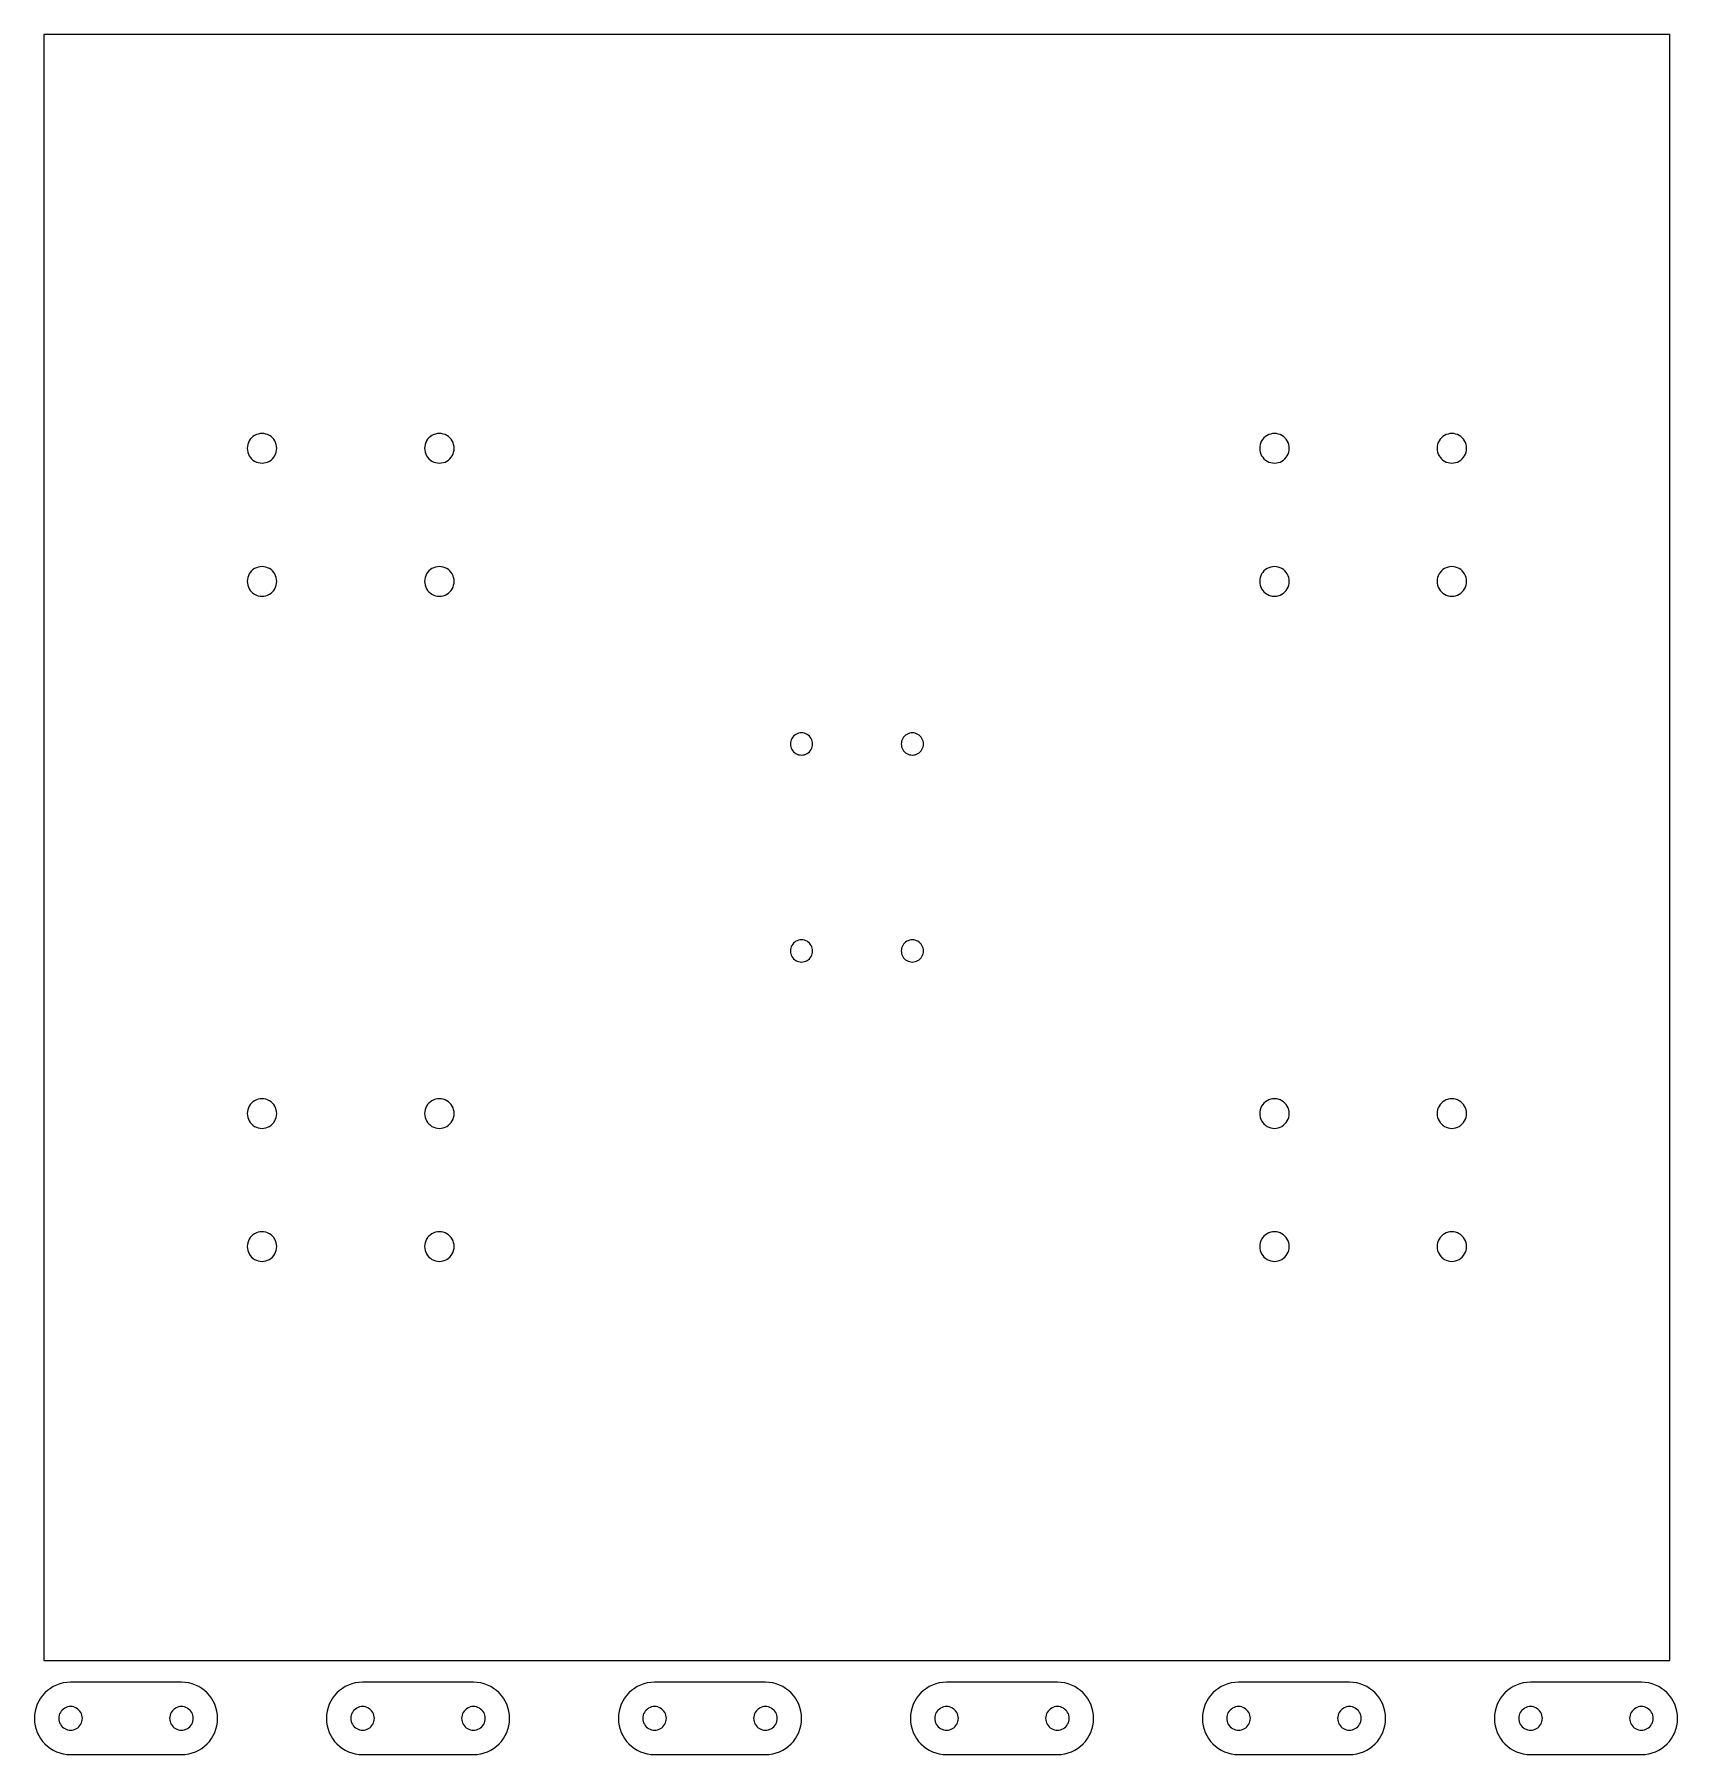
# Model space of a CAD drawing. Extents: x 9 to 231, y 8 to 241.
import ezdxf

# ---------------------------------------------------------------- set-up
doc = ezdxf.new("R2010")
doc.units = 0
doc.layers.add('Layer_1', color=7, linetype='CONTINUOUS')

msp = doc.modelspace()

# ---------------------------------------------------------------- linework, layer by layer
at = {"layer": 'Layer_1', "color": 7}
for p, q in [((230.146033, 240.628574), (10.146033, 240.628574)), ((10.146033, 240.628574), (10.146033, 20.628571)), ((230.146033, 20.628571), (230.146033, 240.628574)), ((41.646032, 184.628576), (41.646032, 184.628576)), ((65.646032, 184.628576), (65.646032, 184.628576)), ((178.646032, 184.628576), (178.646032, 184.628576)), ((202.646032, 184.628576), (202.646032, 184.628576)), ((41.646032, 166.628575), (41.646032, 166.628575)), ((65.646032, 166.628575), (65.646032, 166.628575)), ((178.646032, 166.628575), (178.646032, 166.628575)), ((202.646032, 166.628575), (202.646032, 166.628575)), ((114.146033, 144.628577), (114.146033, 144.628577)), ((129.146033, 144.628577), (129.146033, 144.628577)), ((114.146033, 116.628577), (114.146033, 116.628577)), ((129.146033, 116.628577), (129.146033, 116.628577)), ((41.646032, 94.628564), (41.646032, 94.628564)), ((65.646032, 94.628564), (65.646032, 94.628564)), ((178.646032, 94.628564), (178.646032, 94.628564)), ((202.646032, 94.628564), (202.646032, 94.628564)), ((41.646032, 76.628572), (41.646032, 76.628572)), ((65.646032, 76.628572), (65.646032, 76.628572)), ((178.646032, 76.628572), (178.646032, 76.628572)), ((202.646032, 76.628572), (202.646032, 76.628572)), ((10.146033, 20.628571), (230.146033, 20.628571)), ((28.743156, 17.699688), (13.743155, 17.699688)), ((68.254266, 17.699688), (53.254265, 17.699688)), ((107.765377, 17.699688), (92.765376, 17.699688)), ((147.276488, 17.699688), (132.276487, 17.699688)), ((186.7876, 17.699688), (171.787598, 17.699688)), ((226.298711, 17.699688), (211.29871, 17.699688)), ((15.343155, 12.79969), (15.343155, 12.79969)), ((30.343155, 12.79969), (30.343155, 12.79969)), ((54.854266, 12.79969), (54.854266, 12.79969)), ((69.854266, 12.79969), (69.854266, 12.79969)), ((94.365377, 12.79969), (94.365377, 12.79969)), ((109.365377, 12.79969), (109.365377, 12.79969)), ((133.876488, 12.79969), (133.876488, 12.79969)), ((148.876488, 12.79969), (148.876488, 12.79969)), ((173.387599, 12.79969), (173.387599, 12.79969)), ((188.387599, 12.79969), (188.387599, 12.79969)), ((212.89871, 12.79969), (212.89871, 12.79969)), ((227.89871, 12.79969), (227.89871, 12.79969)), ((13.743155, 7.899691), (28.743156, 7.899691)), ((53.254265, 7.899691), (68.254266, 7.899691)), ((92.765376, 7.899691), (107.765377, 7.899691)), ((132.276487, 7.899691), (147.276488, 7.899691)), ((171.787598, 7.899691), (186.7876, 7.899691)), ((211.29871, 7.899691), (226.298711, 7.899691))]:
    msp.add_line(p, q, dxfattribs=at)
for points in [[(38.645382, 186.362505), (38.02625, 186.004738), (37.645228, 185.343644), (37.646034, 184.628576)], [(40.646684, 186.362505), (40.027551, 186.720272), (39.264515, 186.720272), (38.645382, 186.362505)], [(41.646032, 184.628576), (41.646838, 185.343644), (41.265816, 186.004738), (40.646684, 186.362505)], [(62.645382, 186.362505), (62.02625, 186.004738), (61.645228, 185.343644), (61.646034, 184.628576)], [(64.646684, 186.362505), (64.027551, 186.720272), (63.264515, 186.720272), (62.645382, 186.362505)], [(65.646032, 184.628576), (65.646838, 185.343644), (65.265816, 186.004738), (64.646684, 186.362505)], [(175.645382, 186.362505), (175.026249, 186.004738), (174.645228, 185.343644), (174.646034, 184.628576)], [(177.646683, 186.362505), (177.027551, 186.720272), (176.264515, 186.720272), (175.645382, 186.362505)], [(178.646032, 184.628576), (178.646838, 185.343644), (178.265816, 186.004738), (177.646683, 186.362505)], [(199.645382, 186.362505), (199.026249, 186.004738), (198.645228, 185.343644), (198.646034, 184.628576)], [(201.646683, 186.362505), (201.027551, 186.720272), (200.264515, 186.720272), (199.645382, 186.362505)], [(202.646032, 184.628576), (202.646837, 185.343644), (202.265816, 186.004738), (201.646683, 186.362505)], [(37.646034, 184.628576), (37.645228, 183.913508), (38.02625, 183.252414), (38.645382, 182.894647)], [(40.646684, 182.894647), (41.265816, 183.252414), (41.646838, 183.913508), (41.646032, 184.628576)], [(61.646034, 184.628576), (61.645228, 183.913508), (62.02625, 183.252414), (62.645382, 182.894647)], [(64.646684, 182.894647), (65.265816, 183.252414), (65.646838, 183.913508), (65.646032, 184.628576)], [(174.646034, 184.628576), (174.645228, 183.913508), (175.026249, 183.252414), (175.645382, 182.894647)], [(177.646683, 182.894647), (178.265816, 183.252414), (178.646838, 183.913508), (178.646032, 184.628576)], [(198.646034, 184.628576), (198.645228, 183.913508), (199.026249, 183.252414), (199.645382, 182.894647)], [(201.646683, 182.894647), (202.265816, 183.252414), (202.646837, 183.913508), (202.646032, 184.628576)], [(38.645382, 182.894647), (39.264515, 182.53688), (40.027551, 182.53688), (40.646684, 182.894647)], [(62.645382, 182.894647), (63.264515, 182.53688), (64.027551, 182.53688), (64.646684, 182.894647)], [(175.645382, 182.894647), (176.264515, 182.53688), (177.027551, 182.53688), (177.646683, 182.894647)], [(199.645382, 182.894647), (200.264515, 182.53688), (201.027551, 182.53688), (201.646683, 182.894647)], [(38.645382, 168.362504), (38.02625, 168.004738), (37.645228, 167.343643), (37.646034, 166.628575)], [(40.646684, 168.362504), (40.027551, 168.720271), (39.264515, 168.720271), (38.645382, 168.362504)], [(41.646032, 166.628575), (41.646838, 167.343643), (41.265816, 168.004738), (40.646684, 168.362504)], [(62.645382, 168.362504), (62.02625, 168.004738), (61.645228, 167.343643), (61.646034, 166.628575)], [(64.646684, 168.362504), (64.027551, 168.720271), (63.264515, 168.720271), (62.645382, 168.362504)], [(65.646032, 166.628575), (65.646838, 167.343643), (65.265816, 168.004738), (64.646684, 168.362504)], [(175.645382, 168.362504), (175.026249, 168.004738), (174.645228, 167.343643), (174.646034, 166.628575)], [(177.646683, 168.362504), (177.027551, 168.720271), (176.264515, 168.720271), (175.645382, 168.362504)], [(178.646032, 166.628575), (178.646838, 167.343643), (178.265816, 168.004738), (177.646683, 168.362504)], [(199.645382, 168.362504), (199.026249, 168.004738), (198.645228, 167.343643), (198.646034, 166.628575)], [(201.646683, 168.362504), (201.027551, 168.720271), (200.264515, 168.720271), (199.645382, 168.362504)], [(202.646032, 166.628575), (202.646837, 167.343643), (202.265816, 168.004738), (201.646683, 168.362504)], [(37.646034, 166.628575), (37.645228, 165.913508), (38.02625, 165.252413), (38.645382, 164.894646)], [(40.646684, 164.894646), (41.265816, 165.252413), (41.646838, 165.913508), (41.646032, 166.628575)], [(61.646034, 166.628575), (61.645228, 165.913508), (62.02625, 165.252413), (62.645382, 164.894646)], [(64.646684, 164.894646), (65.265816, 165.252413), (65.646838, 165.913508), (65.646032, 166.628575)], [(174.646034, 166.628575), (174.645228, 165.913508), (175.026249, 165.252413), (175.645382, 164.894646)], [(177.646683, 164.894646), (178.265816, 165.252413), (178.646838, 165.913508), (178.646032, 166.628575)], [(198.646034, 166.628575), (198.645228, 165.913508), (199.026249, 165.252413), (199.645382, 164.894646)], [(201.646683, 164.894646), (202.265816, 165.252413), (202.646837, 165.913508), (202.646032, 166.628575)], [(38.645382, 164.894646), (39.264515, 164.53688), (40.027551, 164.53688), (40.646684, 164.894646)], [(62.645382, 164.894646), (63.264515, 164.53688), (64.027551, 164.53688), (64.646684, 164.894646)], [(175.645382, 164.894646), (176.264515, 164.53688), (177.027551, 164.53688), (177.646683, 164.894646)], [(199.645382, 164.894646), (200.264515, 164.53688), (201.027551, 164.53688), (201.646683, 164.894646)], [(111.895845, 145.928157), (111.431648, 145.660064), (111.1458, 145.16463), (111.146033, 144.628577)], [(111.146033, 144.628577), (111.1458, 144.092524), (111.431648, 143.59709), (111.895845, 143.328997)], [(113.396221, 145.928157), (112.932024, 146.196251), (112.360042, 146.196251), (111.895845, 145.928157)], [(114.146033, 144.628577), (114.146265, 145.16463), (113.860418, 145.660064), (113.396221, 145.928157)], [(113.396221, 143.328997), (113.860418, 143.59709), (114.146265, 144.092524), (114.146033, 144.628577)], [(126.895845, 145.928157), (126.431648, 145.660064), (126.145801, 145.16463), (126.146033, 144.628577)], [(126.146033, 144.628577), (126.145801, 144.092524), (126.431648, 143.59709), (126.895845, 143.328997)], [(128.396221, 145.928157), (127.932024, 146.196251), (127.360042, 146.196251), (126.895845, 145.928157)], [(129.146033, 144.628577), (129.146266, 145.16463), (128.860418, 145.660064), (128.396221, 145.928157)], [(128.396221, 143.328997), (128.860418, 143.59709), (129.146266, 144.092524), (129.146033, 144.628577)], [(111.895845, 143.328997), (112.360042, 143.060903), (112.932024, 143.060903), (113.396221, 143.328997)], [(126.895845, 143.328997), (127.360042, 143.060903), (127.932024, 143.060903), (128.396221, 143.328997)], [(111.895845, 117.928157), (111.431648, 117.660063), (111.1458, 117.16463), (111.146033, 116.628577)], [(111.146033, 116.628577), (111.1458, 116.092523), (111.431648, 115.59709), (111.895845, 115.328996)], [(113.396221, 117.928157), (112.932024, 118.196251), (112.360042, 118.196251), (111.895845, 117.928157)], [(114.146033, 116.628577), (114.146265, 117.16463), (113.860418, 117.660063), (113.396221, 117.928157)], [(113.396221, 115.328996), (113.860418, 115.59709), (114.146265, 116.092523), (114.146033, 116.628577)], [(126.895845, 117.928157), (126.431648, 117.660063), (126.145801, 117.16463), (126.146033, 116.628577)], [(126.146033, 116.628577), (126.145801, 116.092523), (126.431648, 115.59709), (126.895845, 115.328996)], [(128.396221, 117.928157), (127.932024, 118.196251), (127.360042, 118.196251), (126.895845, 117.928157)], [(129.146033, 116.628577), (129.146266, 117.16463), (128.860418, 117.660063), (128.396221, 117.928157)], [(128.396221, 115.328996), (128.860418, 115.59709), (129.146266, 116.092523), (129.146033, 116.628577)], [(111.895845, 115.328996), (112.360042, 115.060902), (112.932024, 115.060902), (113.396221, 115.328996)], [(126.895845, 115.328996), (127.360042, 115.060902), (127.932024, 115.060902), (128.396221, 115.328996)], [(38.645382, 96.362493), (38.02625, 96.004726), (37.645228, 95.343632), (37.646034, 94.628564)], [(40.646684, 96.362493), (40.027551, 96.72026), (39.264515, 96.72026), (38.645382, 96.362493)], [(41.646032, 94.628564), (41.646838, 95.343632), (41.265816, 96.004726), (40.646684, 96.362493)], [(62.645382, 96.362493), (62.02625, 96.004726), (61.645228, 95.343632), (61.646034, 94.628564)], [(64.646684, 96.362493), (64.027551, 96.72026), (63.264515, 96.72026), (62.645382, 96.362493)], [(65.646032, 94.628564), (65.646838, 95.343632), (65.265816, 96.004726), (64.646684, 96.362493)], [(175.645382, 96.362493), (175.026249, 96.004726), (174.645228, 95.343632), (174.646034, 94.628564)], [(177.646683, 96.362493), (177.027551, 96.72026), (176.264515, 96.72026), (175.645382, 96.362493)], [(178.646032, 94.628564), (178.646838, 95.343632), (178.265816, 96.004726), (177.646683, 96.362493)], [(199.645382, 96.362493), (199.026249, 96.004726), (198.645228, 95.343632), (198.646034, 94.628564)], [(201.646683, 96.362493), (201.027551, 96.72026), (200.264515, 96.72026), (199.645382, 96.362493)], [(202.646032, 94.628564), (202.646837, 95.343632), (202.265816, 96.004726), (201.646683, 96.362493)], [(37.646034, 94.628564), (37.645228, 93.913496), (38.02625, 93.252402), (38.645382, 92.894635)], [(40.646684, 92.894635), (41.265816, 93.252402), (41.646838, 93.913496), (41.646032, 94.628564)], [(61.646034, 94.628564), (61.645228, 93.913496), (62.02625, 93.252402), (62.645382, 92.894635)], [(64.646684, 92.894635), (65.265816, 93.252402), (65.646838, 93.913496), (65.646032, 94.628564)], [(174.646034, 94.628564), (174.645228, 93.913496), (175.026249, 93.252402), (175.645382, 92.894635)], [(177.646683, 92.894635), (178.265816, 93.252402), (178.646838, 93.913496), (178.646032, 94.628564)], [(198.646034, 94.628564), (198.645228, 93.913496), (199.026249, 93.252402), (199.645382, 92.894635)], [(201.646683, 92.894635), (202.265816, 93.252402), (202.646837, 93.913496), (202.646032, 94.628564)], [(38.645382, 92.894635), (39.264515, 92.536868), (40.027551, 92.536868), (40.646684, 92.894635)], [(62.645382, 92.894635), (63.264515, 92.536868), (64.027551, 92.536868), (64.646684, 92.894635)], [(175.645382, 92.894635), (176.264515, 92.536868), (177.027551, 92.536868), (177.646683, 92.894635)], [(199.645382, 92.894635), (200.264515, 92.536868), (201.027551, 92.536868), (201.646683, 92.894635)], [(38.645382, 78.362501), (38.02625, 78.004734), (37.645228, 77.343639), (37.646034, 76.628572)], [(40.646684, 78.362501), (40.027551, 78.720267), (39.264515, 78.720267), (38.645382, 78.362501)], [(41.646032, 76.628572), (41.646838, 77.343639), (41.265816, 78.004734), (40.646684, 78.362501)], [(62.645382, 78.362501), (62.02625, 78.004734), (61.645228, 77.343639), (61.646034, 76.628572)], [(64.646684, 78.362501), (64.027551, 78.720267), (63.264515, 78.720267), (62.645382, 78.362501)], [(65.646032, 76.628572), (65.646838, 77.343639), (65.265816, 78.004734), (64.646684, 78.362501)], [(175.645382, 78.362501), (175.026249, 78.004734), (174.645228, 77.343639), (174.646034, 76.628572)], [(177.646683, 78.362501), (177.027551, 78.720267), (176.264515, 78.720267), (175.645382, 78.362501)], [(178.646032, 76.628572), (178.646838, 77.343639), (178.265816, 78.004734), (177.646683, 78.362501)], [(199.645382, 78.362501), (199.026249, 78.004734), (198.645228, 77.343639), (198.646034, 76.628572)], [(201.646683, 78.362501), (201.027551, 78.720267), (200.264515, 78.720267), (199.645382, 78.362501)], [(202.646032, 76.628572), (202.646837, 77.343639), (202.265816, 78.004734), (201.646683, 78.362501)], [(37.646034, 76.628572), (37.645228, 75.913504), (38.02625, 75.252409), (38.645382, 74.894643)], [(38.645382, 74.894643), (39.264515, 74.536876), (40.027551, 74.536876), (40.646684, 74.894643)], [(40.646684, 74.894643), (41.265816, 75.252409), (41.646838, 75.913504), (41.646032, 76.628572)], [(61.646034, 76.628572), (61.645228, 75.913504), (62.02625, 75.252409), (62.645382, 74.894643)], [(62.645382, 74.894643), (63.264515, 74.536876), (64.027551, 74.536876), (64.646684, 74.894643)], [(64.646684, 74.894643), (65.265816, 75.252409), (65.646838, 75.913504), (65.646032, 76.628572)], [(174.646034, 76.628572), (174.645228, 75.913504), (175.026249, 75.252409), (175.645382, 74.894643)], [(175.645382, 74.894643), (176.264515, 74.536876), (177.027551, 74.536876), (177.646683, 74.894643)], [(177.646683, 74.894643), (178.265816, 75.252409), (178.646838, 75.913504), (178.646032, 76.628572)], [(198.646034, 76.628572), (198.645228, 75.913504), (199.026249, 75.252409), (199.645382, 74.894643)], [(199.645382, 74.894643), (200.264515, 74.536876), (201.027551, 74.536876), (201.646683, 74.894643)], [(201.646683, 74.894643), (202.265816, 75.252409), (202.646837, 75.913504), (202.646032, 76.628572)], [(13.743155, 17.699688), (11.038412, 17.697636), (8.846873, 15.504433), (8.846873, 12.79969)], [(33.639437, 12.79969), (33.639437, 15.504433), (31.447898, 17.697636), (28.743156, 17.699688)], [(53.254265, 17.699688), (50.549523, 17.697636), (48.357984, 15.504433), (48.357984, 12.79969)], [(73.150548, 12.79969), (73.150548, 15.504433), (70.959009, 17.697636), (68.254266, 17.699688)], [(92.765376, 17.699688), (90.060634, 17.697636), (87.869095, 15.504433), (87.869095, 12.79969)], [(112.661659, 12.79969), (112.661659, 15.504433), (110.47012, 17.697636), (107.765377, 17.699688)], [(132.276487, 17.699688), (129.571745, 17.697636), (127.380206, 15.504433), (127.380206, 12.79969)], [(152.17277, 12.79969), (152.17277, 15.504433), (149.981231, 17.697636), (147.276488, 17.699688)], [(171.787598, 17.699688), (169.082856, 17.697636), (166.891317, 15.504433), (166.891317, 12.79969)], [(191.683881, 12.79969), (191.683881, 15.504433), (189.492342, 17.697636), (186.7876, 17.699688)], [(211.29871, 17.699688), (208.593967, 17.697636), (206.402428, 15.504433), (206.402428, 12.79969)], [(231.194992, 12.79969), (231.194992, 15.504433), (229.003453, 17.697636), (226.298711, 17.699688)], [(12.943155, 14.18533), (12.448113, 13.899518), (12.143155, 13.371315), (12.143155, 12.79969)], [(14.543155, 14.18533), (14.048113, 14.471143), (13.438197, 14.471143), (12.943155, 14.18533)], [(15.343155, 12.79969), (15.343155, 13.371315), (15.038197, 13.899518), (14.543155, 14.18533)], [(27.943155, 14.18533), (27.448113, 13.899518), (27.143155, 13.371315), (27.143155, 12.79969)], [(29.543155, 14.18533), (29.048113, 14.471143), (28.438197, 14.471143), (27.943155, 14.18533)], [(30.343155, 12.79969), (30.343155, 13.371315), (30.038197, 13.899518), (29.543155, 14.18533)], [(52.454266, 14.18533), (51.959224, 13.899518), (51.654266, 13.371315), (51.654266, 12.79969)], [(54.054266, 14.18533), (53.559224, 14.471143), (52.949307, 14.471143), (52.454266, 14.18533)], [(54.854266, 12.79969), (54.854266, 13.371315), (54.549307, 13.899518), (54.054266, 14.18533)], [(67.454266, 14.18533), (66.959224, 13.899518), (66.654266, 13.371315), (66.654266, 12.79969)], [(69.054266, 14.18533), (68.559224, 14.471143), (67.949307, 14.471143), (67.454266, 14.18533)], [(69.854266, 12.79969), (69.854266, 13.371315), (69.549307, 13.899518), (69.054266, 14.18533)], [(91.965377, 14.18533), (91.470335, 13.899518), (91.165377, 13.371315), (91.165377, 12.79969)], [(93.565377, 14.18533), (93.070335, 14.471143), (92.460419, 14.471143), (91.965377, 14.18533)], [(94.365377, 12.79969), (94.365377, 13.371315), (94.060418, 13.899518), (93.565377, 14.18533)], [(106.965377, 14.18533), (106.470335, 13.899518), (106.165377, 13.371315), (106.165377, 12.79969)], [(108.565377, 14.18533), (108.070335, 14.471143), (107.460418, 14.471143), (106.965377, 14.18533)], [(109.365377, 12.79969), (109.365377, 13.371315), (109.060418, 13.899518), (108.565377, 14.18533)], [(131.476488, 14.18533), (130.981446, 13.899518), (130.676488, 13.371315), (130.676488, 12.79969)], [(133.076488, 14.18533), (132.581446, 14.471143), (131.97153, 14.471143), (131.476488, 14.18533)], [(133.876488, 12.79969), (133.876488, 13.371315), (133.57153, 13.899518), (133.076488, 14.18533)], [(146.476488, 14.18533), (145.981446, 13.899518), (145.676488, 13.371315), (145.676488, 12.79969)], [(148.076488, 14.18533), (147.581446, 14.471143), (146.97153, 14.471143), (146.476488, 14.18533)], [(148.876488, 12.79969), (148.876488, 13.371315), (148.571529, 13.899518), (148.076488, 14.18533)], [(170.987599, 14.18533), (170.492557, 13.899518), (170.187599, 13.371315), (170.187599, 12.79969)], [(172.587599, 14.18533), (172.092557, 14.471143), (171.482641, 14.471143), (170.987599, 14.18533)], [(173.387599, 12.79969), (173.387599, 13.371315), (173.082641, 13.899518), (172.587599, 14.18533)], [(185.987599, 14.18533), (185.492557, 13.899518), (185.187599, 13.371315), (185.187599, 12.79969)], [(187.587599, 14.18533), (187.092557, 14.471143), (186.482641, 14.471143), (185.987599, 14.18533)], [(188.387599, 12.79969), (188.387599, 13.371315), (188.082641, 13.899518), (187.587599, 14.18533)], [(210.49871, 14.18533), (210.003668, 13.899518), (209.69871, 13.371315), (209.69871, 12.79969)], [(212.09871, 14.18533), (211.603668, 14.471143), (210.993752, 14.471143), (210.49871, 14.18533)], [(212.89871, 12.79969), (212.89871, 13.371315), (212.593752, 13.899518), (212.09871, 14.18533)], [(225.49871, 14.18533), (225.003668, 13.899518), (224.69871, 13.371315), (224.69871, 12.79969)], [(227.09871, 14.18533), (226.603668, 14.471143), (225.993752, 14.471143), (225.49871, 14.18533)], [(227.89871, 12.79969), (227.89871, 13.371315), (227.593752, 13.899518), (227.09871, 14.18533)], [(8.846873, 12.79969), (8.846873, 10.094947), (11.038412, 7.901744), (13.743155, 7.899691)], [(12.143155, 12.79969), (12.143155, 12.228065), (12.448113, 11.699862), (12.943155, 11.414049)], [(14.543155, 11.414049), (15.038197, 11.699862), (15.343155, 12.228065), (15.343155, 12.79969)], [(27.143155, 12.79969), (27.143155, 12.228065), (27.448113, 11.699862), (27.943155, 11.414049)], [(28.743156, 7.899691), (31.447898, 7.901744), (33.639437, 10.094947), (33.639437, 12.79969)], [(29.543155, 11.414049), (30.038197, 11.699862), (30.343155, 12.228065), (30.343155, 12.79969)], [(48.357984, 12.79969), (48.357984, 10.094947), (50.549523, 7.901744), (53.254265, 7.899691)], [(51.654266, 12.79969), (51.654266, 12.228065), (51.959224, 11.699862), (52.454266, 11.414049)], [(54.054266, 11.414049), (54.549307, 11.699862), (54.854266, 12.228065), (54.854266, 12.79969)], [(66.654266, 12.79969), (66.654266, 12.228065), (66.959224, 11.699862), (67.454266, 11.414049)], [(68.254266, 7.899691), (70.959009, 7.901744), (73.150548, 10.094947), (73.150548, 12.79969)], [(69.054266, 11.414049), (69.549307, 11.699862), (69.854266, 12.228065), (69.854266, 12.79969)], [(87.869095, 12.79969), (87.869095, 10.094947), (90.060634, 7.901744), (92.765376, 7.899691)], [(91.165377, 12.79969), (91.165377, 12.228065), (91.470335, 11.699862), (91.965377, 11.414049)], [(93.565377, 11.414049), (94.060418, 11.699862), (94.365377, 12.228065), (94.365377, 12.79969)], [(106.165377, 12.79969), (106.165377, 12.228065), (106.470335, 11.699862), (106.965377, 11.414049)], [(107.765377, 7.899691), (110.47012, 7.901744), (112.661659, 10.094947), (112.661659, 12.79969)], [(108.565377, 11.414049), (109.060418, 11.699862), (109.365377, 12.228065), (109.365377, 12.79969)], [(127.380206, 12.79969), (127.380206, 10.094947), (129.571745, 7.901744), (132.276487, 7.899691)], [(130.676488, 12.79969), (130.676488, 12.228065), (130.981446, 11.699862), (131.476488, 11.414049)], [(133.076488, 11.414049), (133.57153, 11.699862), (133.876488, 12.228065), (133.876488, 12.79969)], [(145.676488, 12.79969), (145.676488, 12.228065), (145.981446, 11.699862), (146.476488, 11.414049)], [(147.276488, 7.899691), (149.981231, 7.901744), (152.17277, 10.094947), (152.17277, 12.79969)], [(148.076488, 11.414049), (148.571529, 11.699862), (148.876488, 12.228065), (148.876488, 12.79969)], [(166.891317, 12.79969), (166.891317, 10.094947), (169.082856, 7.901744), (171.787598, 7.899691)], [(170.187599, 12.79969), (170.187599, 12.228065), (170.492557, 11.699862), (170.987599, 11.414049)], [(172.587599, 11.414049), (173.082641, 11.699862), (173.387599, 12.228065), (173.387599, 12.79969)], [(185.187599, 12.79969), (185.187599, 12.228065), (185.492557, 11.699862), (185.987599, 11.414049)], [(186.7876, 7.899691), (189.492342, 7.901744), (191.683881, 10.094947), (191.683881, 12.79969)], [(187.587599, 11.414049), (188.082641, 11.699862), (188.387599, 12.228065), (188.387599, 12.79969)], [(206.402428, 12.79969), (206.402428, 10.094947), (208.593967, 7.901744), (211.29871, 7.899691)], [(209.69871, 12.79969), (209.69871, 12.228065), (210.003668, 11.699862), (210.49871, 11.414049)], [(212.09871, 11.414049), (212.593752, 11.699862), (212.89871, 12.228065), (212.89871, 12.79969)], [(224.69871, 12.79969), (224.69871, 12.228065), (225.003668, 11.699862), (225.49871, 11.414049)], [(226.298711, 7.899691), (229.003453, 7.901744), (231.194992, 10.094947), (231.194992, 12.79969)], [(227.09871, 11.414049), (227.593752, 11.699862), (227.89871, 12.228065), (227.89871, 12.79969)], [(12.943155, 11.414049), (13.438197, 11.128237), (14.048113, 11.128237), (14.543155, 11.414049)], [(27.943155, 11.414049), (28.438197, 11.128237), (29.048113, 11.128237), (29.543155, 11.414049)], [(52.454266, 11.414049), (52.949307, 11.128237), (53.559224, 11.128237), (54.054266, 11.414049)], [(67.454266, 11.414049), (67.949307, 11.128237), (68.559224, 11.128237), (69.054266, 11.414049)], [(91.965377, 11.414049), (92.460419, 11.128237), (93.070335, 11.128237), (93.565377, 11.414049)], [(106.965377, 11.414049), (107.460418, 11.128237), (108.070335, 11.128237), (108.565377, 11.414049)], [(131.476488, 11.414049), (131.97153, 11.128237), (132.581446, 11.128237), (133.076488, 11.414049)], [(146.476488, 11.414049), (146.97153, 11.128237), (147.581446, 11.128237), (148.076488, 11.414049)], [(170.987599, 11.414049), (171.482641, 11.128237), (172.092557, 11.128237), (172.587599, 11.414049)], [(185.987599, 11.414049), (186.482641, 11.128237), (187.092557, 11.128237), (187.587599, 11.414049)], [(210.49871, 11.414049), (210.993752, 11.128237), (211.603668, 11.128237), (212.09871, 11.414049)], [(225.49871, 11.414049), (225.993752, 11.128237), (226.603668, 11.128237), (227.09871, 11.414049)]]:
    msp.add_open_spline(points, degree=3, dxfattribs=at)

doc.saveas('drawing.dxf')
